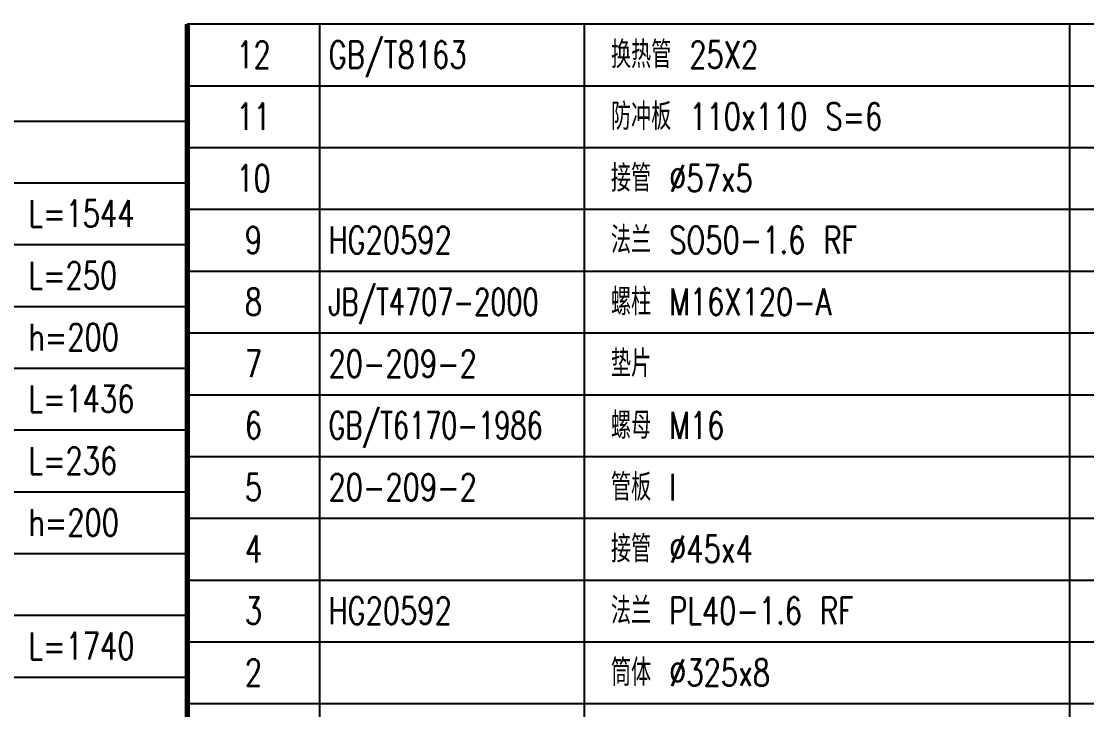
# Model space of a CAD drawing. Extents: x 2423 to 4272, y 1058 to 1658.
# Drawn here: x 3055.2 to 3175.9, y 1145.9 to 1223.9 of the extents above; entities that cross this region are included whole.
import ezdxf
from ezdxf.enums import TextEntityAlignment as Align

# ---------------------------------------------------------------- set-up
doc = ezdxf.new("R2010")
doc.units = 0
doc.header["$LTSCALE"] = 9
doc.header["$MEASUREMENT"] = 0
doc.layers.add('1', color=2, linetype='CONTINUOUS')
doc.layers.add('2', color=1, linetype='CONTINUOUS')
doc.styles.add('HZ', font='txt', dxfattribs={"width": 0.75, "bigfont": 'hztxt'})

msp = doc.modelspace()

# ---------------------------------------------------------------- linework, layer by layer
at = {"layer": '1'}
for p, q in [((3074, 1223.552), (3254, 1223.552)), ((3089, 1139.552), (3089, 1223.552)), ((3119, 1139.552), (3119, 1223.552)), ((3174, 1139.552), (3174, 1223.552)), ((3074, 1216.552), (3254, 1216.552)), ((2894, 1212.552), (3074, 1212.552)), ((3074, 1209.552), (3254, 1209.552)), ((2894, 1205.552), (3074, 1205.552)), ((3074, 1202.552), (3254, 1202.552)), ((2894, 1198.552), (3074, 1198.552)), ((3074, 1195.552), (3254, 1195.552)), ((2894, 1191.552), (3074, 1191.552)), ((3074, 1188.552), (3254, 1188.552)), ((2894, 1184.552), (3074, 1184.552)), ((3074, 1181.552), (3254, 1181.552)), ((2894, 1177.552), (3074, 1177.552)), ((3074, 1174.552), (3254, 1174.552)), ((2894, 1170.552), (3074, 1170.552)), ((3074, 1167.552), (3254, 1167.552)), ((2894, 1163.552), (3074, 1163.552)), ((3074, 1160.552), (3254, 1160.552)), ((2894, 1156.552), (3074, 1156.552)), ((3074, 1153.552), (3254, 1153.552)), ((2894, 1149.552), (3074, 1149.552)), ((3074, 1146.552), (3254, 1146.552))]:
    msp.add_line(p, q, dxfattribs=at)
at = {"layer": '2', "const_width": 0.6}
msp.add_lwpolyline([(3074, 1139.552), (3074, 1223.552)], dxfattribs=at)

# ---------------------------------------------------------------- texts
at = {"layer": '1', "style": 'HZ', "width": 0.75}
for s, p in [('12', (3081.5, 1218.552)), ('11', (3081.5, 1211.552)), ('10', (3081.5, 1204.552)), ('9', (3081.5, 1197.552)), ('8', (3081.5, 1190.552)), ('7', (3081.5, 1183.552)), ('6', (3081.5, 1176.552)), ('5', (3081.5, 1169.552)), ('4', (3081.5, 1162.552)), ('3', (3081.5, 1155.552)), ('2', (3081.5, 1148.552))]:
    msp.add_text(s, height=3.04, dxfattribs=at).set_placement(p, align=Align.CENTER)
at = {"layer": '1', "style": 'HZ'}
for s, width, p in [('GB/T8163', 0.75, (3090, 1218.552)), ('换热管 25X2  ', 0.75, (3122, 1218.552)), ('防冲板 110x110 S=6', 0.75, (3122, 1211.552)), ('接管 %%c57x5', 0.75, (3122, 1204.552)), ('L=1544', 0.75, (3056, 1200.552)), ('HG20592', 0.75, (3090, 1197.552)), ('法兰 SO50-1.6 RF', 0.75, (3122, 1197.552)), ('L=250', 0.75, (3056, 1193.552)), ('JB/T4707-2000', 0.7, (3090, 1190.552)), ('螺柱 M16X120-A', 0.75, (3122, 1190.552)), ('h=200', 0.75, (3056, 1186.552)), ('20-209-2', 0.75, (3090, 1183.552)), ('垫片', 0.75, (3122, 1183.552)), ('L=1436', 0.75, (3056, 1179.552)), ('GB/T6170-1986', 0.7, (3090, 1176.552)), ('螺母 M16', 0.75, (3122, 1176.552)), ('L=236', 0.75, (3056, 1172.552)), ('20-209-2', 0.75, (3090, 1169.552)), ('管板 I', 0.75, (3122, 1169.552)), ('h=200', 0.75, (3056, 1165.552)), ('接管 %%c45x4', 0.75, (3122, 1162.552)), ('法兰 PL40-1.6 RF', 0.75, (3122, 1155.552)), ('HG20592', 0.75, (3090, 1155.552)), ('L=1740 ', 0.75, (3056, 1151.552)), ('筒体 %%c325x8', 0.75, (3122, 1148.552))]:
    msp.add_text(s, height=3.04, dxfattribs=dict(at, width=width)).set_placement(p)

doc.saveas('drawing.dxf')
